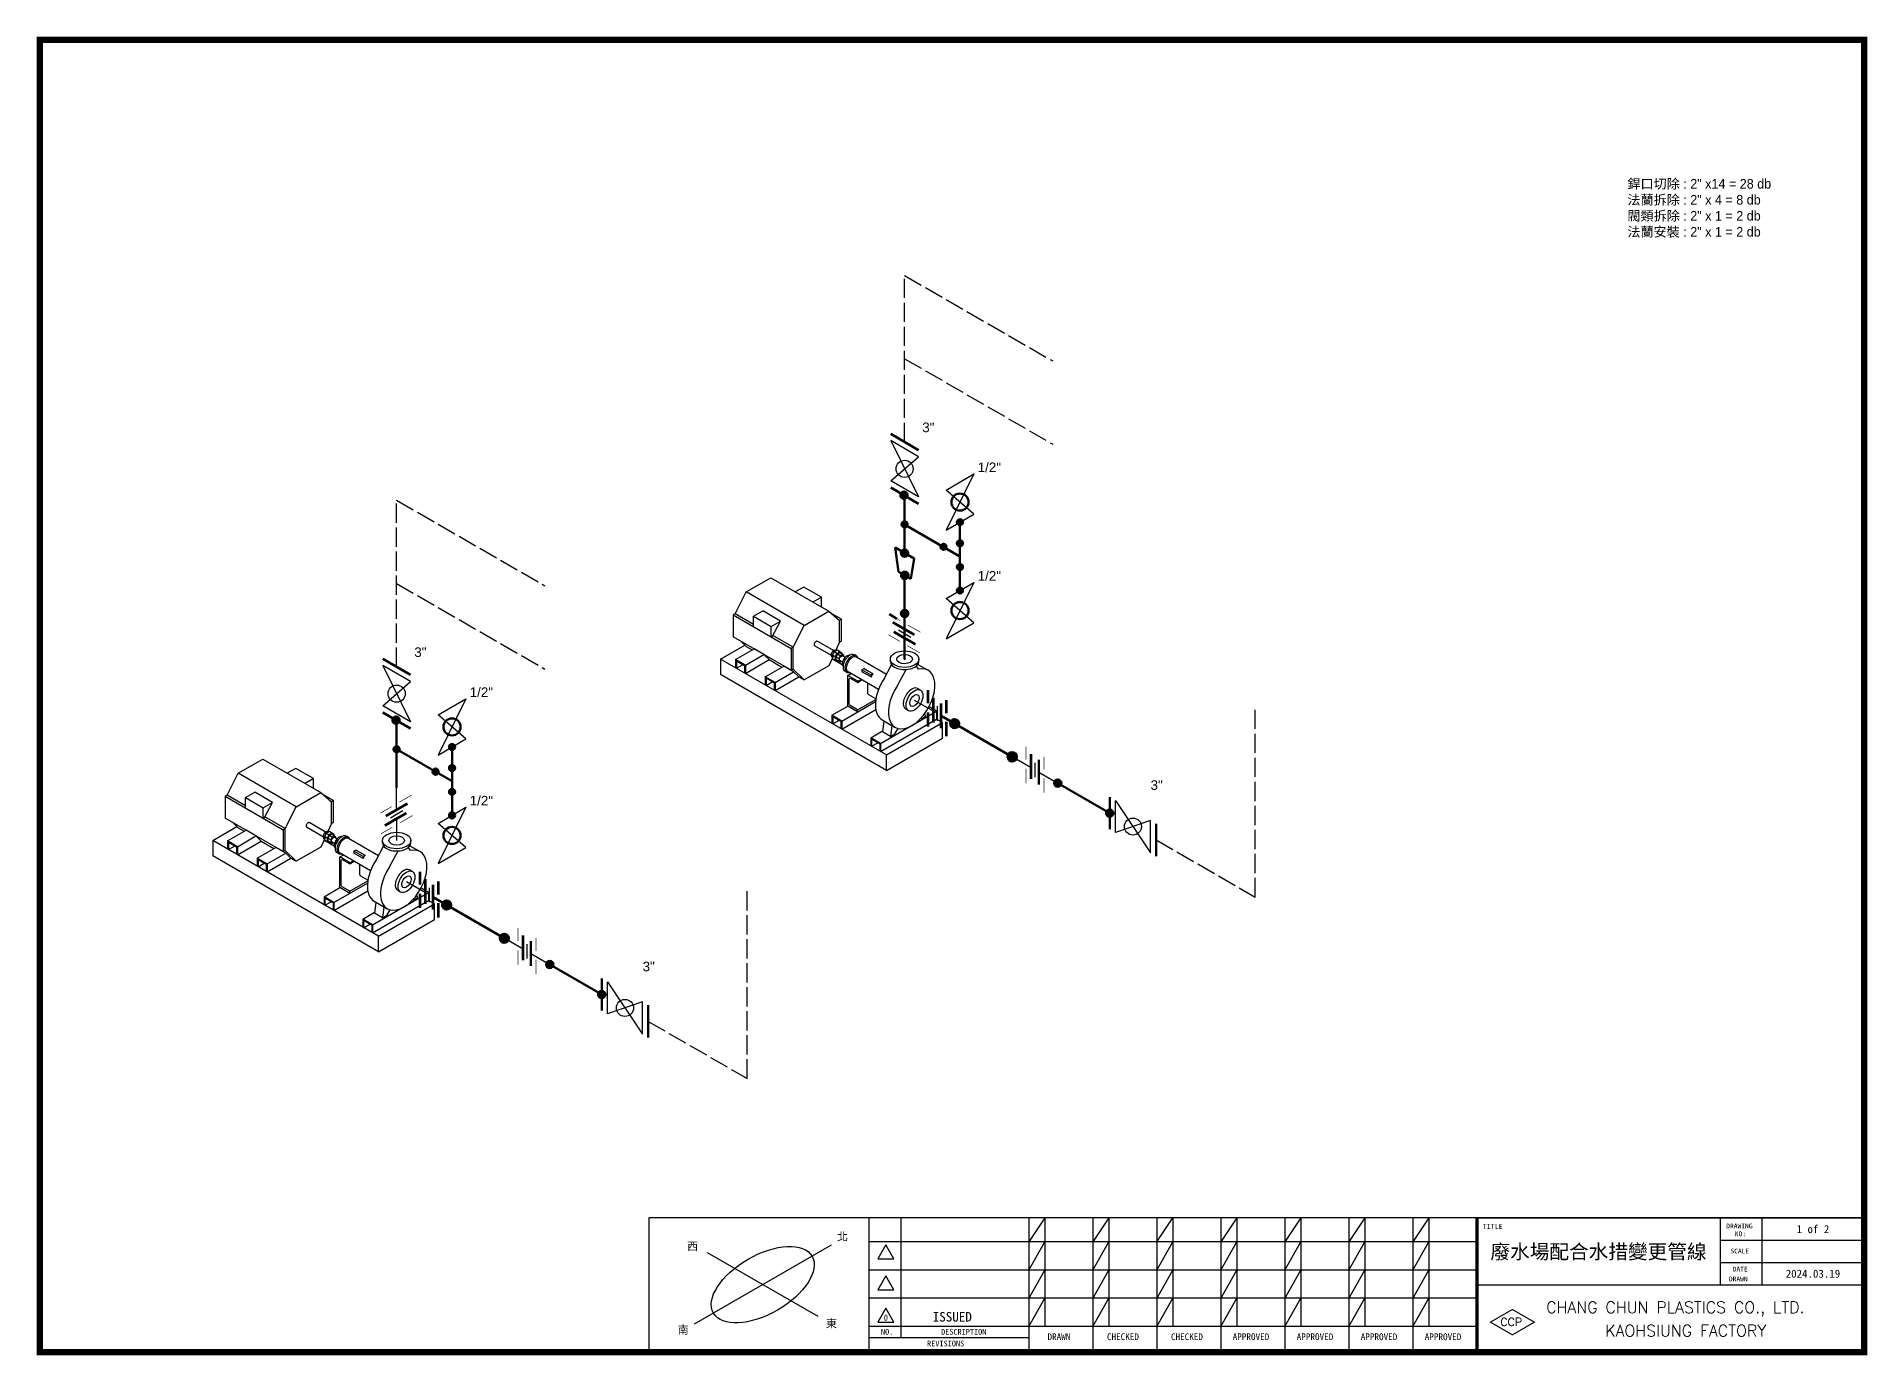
# Model space of a CAD drawing. Header units: millimetres. Extents: x 1396 to 3949, y 1679 to 3843.
# Drawn here: x 2714 to 3286, y 1689 to 2101 of the extents above; entities that cross this region are included whole.
import ezdxf
from ezdxf.enums import TextEntityAlignment as Align

# ---------------------------------------------------------------- set-up
doc = ezdxf.new("R2010")
doc.units = ezdxf.units.MM
doc.linetypes.add('AM_ISO02W050', pattern=[7.5, 6, -1.5])
doc.linetypes.add('CENTER', pattern=[50.800000000000004, 31.75, -6.35, 6.35, -6.35])
for name, color, linetype, lineweight in [('08-圖框', 7, 'Continuous', 50), ('Pipe 0.5吋', 1, 'Continuous', 50), ('Pipe 1.5吋', 41, 'Continuous', 50), ('Pipe 2.5吋', 60, 'Continuous', 50), ('Pipe 3吋', 80, 'Continuous', 50), ('組件', 7, 'Continuous', 25), ('虛線', 2, 'AM_ISO02W050', 25)]:
    doc.layers.add(name, color=color, linetype=linetype, lineweight=lineweight)
for name, color, linetype in [('1', 4, 'CENTER'), ('6', 1, 'Continuous'), ('7', 2, 'Continuous'), ('USER2', 7, 'Continuous')]:
    doc.layers.add(name, color=color, linetype=linetype)
doc.styles.add('COMPLEX', font='complex', dxfattribs={"height": 3})
doc.styles.add('SIMPLEX', font='kaiu.ttf', dxfattribs={"height": 3})
doc.styles.get("Standard").update_dxf_attribs({"font": 'arial.ttf'})
doc.styles.add('Table-Use', font='kaiu.ttf')

# ---------------------------------------------------------------- blocks, each defined once
blk = doc.blocks.new('Table')
at = {"color": 3}
for p, q in [((314, 42), (309, 34.42567892245279)), ((334, 42), (329, 34.42567892245279)), ((374, 42), (369, 34.42567892245279)), ((394, 42), (389, 34.42567892245279)), ((414, 42), (409, 34.42567892245279)), ((434, 42), (429, 34.42567892245279))]:
    blk.add_line(p, q, dxfattribs=at)
at = {"layer": '6', "color": 3, "linetype": 'Continuous'}
for p, q in [((190.237103304964, 42), (190.237103304964, 1)), ((259, 42), (259, 1)), ((269, 42), (269, 4.5)), ((309, 42), (309, 1)), ((314, 42), (314, 8)), ((329, 42), (329, 1)), ((334, 42), (334, 8)), ((349, 42), (349, 1)), ((349, 34.42567892245279), (354, 42)), ((354, 42), (354, 8)), ((369, 42), (369, 1)), ((374, 42), (374, 8)), ((389, 42), (389, 1)), ((394, 42), (394, 8)), ((409, 42), (409, 1)), ((414, 42), (414, 8)), ((429, 42), (429, 1)), ((434, 42), (434, 8)), ((308.9866466889944, 25.62095982488245), (313.9866466889944, 34.42567892245279)), ((328.9615005204105, 25.62095982488245), (333.9615005204105, 34.42567892245279)), ((349, 25.62095982488245), (354, 34.42567892245279)), ((369.003658800124, 25.62095982488245), (374.003658800124, 34.42567892245279)), ((388.9797925200983, 25.62095982488245), (393.9797925200983, 34.42567892245279)), ((408.9969168043099, 25.62095982488245), (413.9969168043099, 34.42567892245279)), ((428.9671161076694, 25.62095982488245), (433.9671161076694, 34.42567892245279)), ((309.001425135546, 16.80248927252978), (314.001425135546, 25.62095982488245)), ((328.9977298992017, 16.80248927252978), (333.9977298992017, 25.62095982488245)), ((349, 16.80248927252978), (354, 25.62095982488245)), ((368.9750276930718, 16.80248927252978), (373.9750276930718, 25.62095982488245)), ((389.0040890712335, 16.80248927252978), (394.0040890712335, 25.62095982488245)), ((408.9736484303139, 16.80248927252978), (413.9736484303139, 25.62095982488245)), ((428.999194381242, 16.80248927252978), (433.999194381242, 25.62095982488245)), ((308.9952006108579, 8.014485073232208), (313.9952006108579, 16.83295562558487)), ((328.9944661833797, 8.014485073232208), (333.9944661833797, 16.83295562558487)), ((349, 8.014485073232208), (354, 16.83295562558487)), ((369.0168203208013, 8.014485073232208), (374.0168203208013, 16.83295562558487)), ((388.988632283741, 8.014485073232208), (393.988632283741, 16.83295562558487)), ((408.9890412233799, 8.014485073232208), (413.9890412233799, 16.83295562558487)), ((429.0145103809919, 8.014485073232208), (434.0145103809919, 16.83295562558487)), ((449, 8), (259, 8)), ((309, 4.5), (259, 4.5))]:
    blk.add_line(p, q, dxfattribs=at)
at = {"layer": '6', "color": 3}
for p, q in [((449, 42), (190.237103304964, 42)), ((525, 42), (525, 21)), ((538, 42), (538, 21)), ((449, 34.42567892245279), (259, 34.42567892245279)), ((525, 35), (570, 35)), ((449, 25.62095982488245), (259, 25.62095982488245)), ((525, 28), (570, 28)), ((449, 21), (570, 21)), ((449, 16.83295562558487), (259, 16.83295562558487))]:
    blk.add_line(p, q, dxfattribs=at)
at = {"layer": '6', "const_width": 2}
blk.add_lwpolyline([(0, 0), (0, 410), (570, 410), (570, 0), (0, 0)], dxfattribs=at)
at = {"layer": '6'}
blk.add_lwpolyline([(449, 0, 1, 1, 0), (449, 42, 0.5, 0.5, 0), (570, 42, 0.5, 0.5, 0)], format="xyseb", dxfattribs=at)
at = {"layer": '6', "color": 4}
for points in [[(264.3221736164705, 33.50089361493519), (261.8279687554677, 29.18080407119487), (266.8163784774733, 29.18080407119487)], [(264.3221736164705, 23.82236436118183), (261.8279687554677, 19.5022748174415), (266.8163784774733, 19.5022748174415)], [(264.3221736164705, 13.70428227604498), (261.8279687554677, 9.384192732304655), (266.8163784774733, 9.384192732304655)]]:
    blk.add_lwpolyline(points, close=True, dxfattribs=at)
at = {"layer": '6', "color": 3, "const_width": 0.36}
blk.add_lwpolyline([(460.0865761324239, 13.33820642377395), (466.9454973304018, 9.37820642377119), (460.0865761324239, 5.418206423772062), (453.2276549344533, 9.37820642377119)], close=True, dxfattribs=at)
at = {"layer": '7'}
for p, q in [((247.2875815447769, 33.46064387661681), (204.4563695178804, 8.732032083167724)), ((243.1547461785158, 11.11812569439644), (208.5892048841415, 31.0745502653881))]:
    blk.add_line(p, q, dxfattribs=at)
blk.add_ellipse((225.8719755313286, 21.09633797989227), major_axis=(15.39939486579814, 8.89084477112587), ratio=0.5172682178081807, dxfattribs=at)
at = {"char_height": 2.5, "attachment_point": 1}
for s, insert in [('{\\fPMingLiU|b0|i0|c136|p18;西 }', (202.2524985637574, 34.33596292234142)), ('{\\fPMingLiU|b0|i0|c136|p18;北}', (249.0772794694058, 37.35563203826314)), ('{\\fPMingLiU|b0|i0|c136|p18;南}', (199.2866357871535, 8.224839483322285)), ('{\\fPMingLiU|b0|i0|c136|p18;東}', (245.6105609345977, 10.20081984022545))]:
    blk.add_mtext_dynamic_manual_height_columns(s, width=6.637942299668794, gutter_width=12.5, heights=[0], dxfattribs=dict(at, insert=insert))
at = {"style": 'Table-Use'}
for tag, p in [('RECDIST', (0, 410)), ('RECANGLE', (0.7211280788483236, 410.0135900306709))]:
    blk.add_attdef(tag, p, '', height=0.1, dxfattribs=at)
for tag, height, p in [('DRAWINGNUM', 2.5, (554, 38.5)), ('TITLE', 3, (487, 31.5)), ('DRAWINGDATE', 2.5, (554, 24.5))]:
    blk.add_attdef(tag, text='', height=height, dxfattribs=at).set_placement(p, align=Align.MIDDLE)
at = {"layer": '1', "style": 'SIMPLEX'}
blk.add_text('ISSUED', height=3, dxfattribs=at).set_placement((278.9685649758903, 9.563644282781752))
at = {"layer": '6', "color": 4, "style": 'SIMPLEX'}
for s, height, p in [('TITLE', 1.6, (450.8199999999997, 38.49267961396254)), ('DRAWING', 1.5, (526.9051724096644, 38.67938162754581)), ('NO:', 1.5, (529.5806235404889, 36.23239008697783)), ('SCALE', 1.5, (528.2009320322613, 30.84683069224411)), ('DRAWN', 1.5, (527.7267676388146, 22.13087692124464)), ('DATE', 1.5, (528.9275606660376, 25.17883355176673)), ('0', 1.92, (263.6919999999955, 9.8279999999977))]:
    blk.add_text(s, height=height, dxfattribs=at).set_placement(p)
at = {"layer": '6', "color": 3, "style": 'COMPLEX'}
for s, p in [('CHANG CHUN PLASTICS CO., LTD.', (470.6624275364593, 12.22461613249106)), ('KAOHSIUNG FACTORY', (489.0947077079472, 4.902001623922843))]:
    blk.add_text(s, height=3.6, dxfattribs=at).set_placement(p)
at = {"layer": '6', "color": 4}
for s, height, style, p in [('NO.', 1.8, 'SIMPLEX', (264.7383027378892, 5.463847109149356)), ('DESCRIPTION', 1.8, 'SIMPLEX', (288.6669242947974, 5.463847109149356)), ('DRAWN', 2.1, 'SIMPLEX', (318.4122960227978, 3.769835794122628)), ('CHECKED', 2.1, 'SIMPLEX', (338.4122960227978, 3.769835794122628)), ('CHECKED', 2.1, 'SIMPLEX', (358.4122960227978, 3.769835794122628)), ('APPROVED', 2.1, 'SIMPLEX', (378.4122960227978, 3.769835794122628)), ('APPROVED', 2.1, 'SIMPLEX', (398.4122960227978, 3.769835794122628)), ('APPROVED', 2.1, 'SIMPLEX', (418.4122960227978, 3.769835794122628)), ('APPROVED', 2.1, 'SIMPLEX', (438.4122960227978, 3.769835794122628)), ('CCP', 2.52, 'COMPLEX', (459.7279174621435, 8.187662793814525)), ('REVISIONS', 1.8, 'SIMPLEX', (283.0155793418453, 1.798992824275047))]:
    blk.add_text(s, height=height, dxfattribs=dict(at, style=style)).set_placement(p, align=Align.CENTER)
blk = doc.blocks.new('A$C7DA643E7')
for p, q in [((0.00619175738915434, 0.03043375918798752), (1.847989583581011e-08, 0.03401327976843405)), ((0.01282392793509191, 0.03333653453172047), (0.006096295328444246, 0.03722073502817835)), ((0.02417931740674106, 0.02479362356248593), (0.01196358634219186, 0.03184637918095312)), ((0.01869386780625737, 0.05208317545714181), (0.01250001849870674, 0.05566391485222155)), ((0.01949192165772695, 0.04488583844387506), (0.0127642890510784, 0.04877003894033294)), ((0.02441348574482394, 0.008145178711476575), (0.01953154125907552, 0.01096377067449161)), ((0.0325679943151771, 0.039323238176177), (0.02035226325062789, 0.04637599379464419)), ((0.04168679117815799, 0.01667255266875323), (0.02835250031517722, 0.02437110908794793)), ((0.04835478490079259, 0.02822185658090781), (0.03502049403781227, 0.03592041300010251)), ((0.04710305465869702, 0.04744466487214183), (0.04222111017294994, 0.05026325683515687)), ((0.04740328645949576, 0.006640271780719686), (0.05889640238245075, -1.235736846183499e-09)), ((0.05974345848973517, 0.02838318309267507), (0.07139640240126166, 0.02165063384805066))]:
    blk.add_line(p, q)
for points in [[(0.0292563354930615, 0.05135112071558012), (0.02341721961145371, 0.05472233584165664), (0.0127642890510784, 0.04877003894033294), (0.006096295328444246, 0.03722073502817835), (0.006267920281217698, 0.02501887808747938), (0.01210703616282505, 0.02164766296140463)], [(0.04538140482213304, 0.04843865986873119), (0.03488732359414692, 0.05449742049060724), (0.02035226325062789, 0.04637599379464241), (0.01196358634219186, 0.03184637918095312), (0.01219775468027384, 0.01519793432994199), (0.02269183590825952, 0.009139173708067716)], [(0.05768785440412882, 0.03493617561880669), (0.05759713588668314, 0.04138590425026578), (0.04710305465869702, 0.04744466487214183), (0.0325679943151771, 0.039323238176177), (0.02417931740674106, 0.02479362356248593), (0.02441348574482349, 0.008145178711476575), (0.03490756697280961, 0.002086418089600528), (0.04053855507389237, 0.005232717864629421)], [(0.05900771546116745, 0.03417415348223152), (0.04532910648117872, 0.04207150205896859), (0.03535389372394393, 0.0364978781957106), (0.02801910062904511, 0.02379364389233984), (0.02817980715094226, 0.01236804430479133), (0.04185841613093144, 0.004470695728054253)], [(0.06520258479006236, 0.02522914434258539), (0.06512645747394163, 0.03064149613405398), (0.05900771546116745, 0.03417415348223152), (0.04835478490079259, 0.02822185658090781), (0.04168679117815799, 0.01667255266875323), (0.04185841613093144, 0.004470695728054253), (0.04797715814370607, 0.0009380383798784919), (0.0527027487339744, 0.003578449679659812)]]:
    blk.add_lwpolyline(points)
at = {"extrusion": (0, 0, -1)}
blk.add_ellipse((0.05349243680243454, 0.01755609593105589), major_axis=(-0.006251021687300453, -0.01082708716161934), ratio=0.5773502691896253, start_param=6.257614259943005, end_param=9.425128602296363, dxfattribs=at)
blk = doc.blocks.new('A$C188A13A7')
for p, q in [((1.595133444223812, 1.789583823619862), (1.056057296002466, 1.478348064330562)), ((1.123951784001839, 1.608796798959112), (1.288566938440438, 1.703837402686927)), ((1.288566938440438, 1.703837402686927), (1.367591612520609, 1.658212485834117)), ((1.822759511517452, 1.658163852393304), (1.595133444223812, 1.789583823619862)), ((1.123951784001839, 1.608796798959112), (1.202976458082011, 1.563171882106301)), ((1.123951784001838, 1.517546965253491), (1.123951784001839, 1.608796798959112)), ((1.283683363296106, 1.346928093104003), (1.822759511517452, 1.658163852393304)), ((1.927031492344627, 1.455178274399023), (1.82275951151745, 1.658163852393307)), ((0.9378855045597483, 1.404576823370386), (1.035868434942472, 1.461147294602837)), ((0.9378855045597501, 1.201578944163158), (0.9378855045597483, 1.404576823370386)), ((0.9378855045597483, 1.404576823370386), (0.9556741249753795, 1.39282229820417)), ((1.056057296002466, 1.478348064330562), (0.9556741249753795, 1.39282229820417)), ((0.9556741249753777, 1.191308679377683), (0.9556741249753795, 1.39282229820417)), ((1.283683363296106, 1.346928093104003), (1.056057296002466, 1.478348064330562)), ((1.944820112760256, 1.444908009613547), (1.40574396453891, 1.133672250324246)), ((1.505881174557405, 1.387503397275899), (1.670496328996004, 1.482544001003715)), ((1.575403098294496, 1.252165526439464), (1.505881174557407, 1.387503397275899)), ((1.591810243981001, 1.337892225912973), (1.505881174557405, 1.387503397275899)), ((1.756425398419598, 1.432932829640789), (1.591810243981001, 1.337892225912973)), ((1.756425398419598, 1.432932829640789), (1.670496328996002, 1.482544001003716)), ((1.756404615584554, 1.336126271599658), (1.756404615584554, 1.432920830665381)), ((0.9556741249753777, 1.191308679377683), (0.9956902762556155, 1.103757853977501)), ((1.021263715004165, 1.118522685723081), (1.158979857983145, 1.198033137943752)), ((1.387955344123281, 1.143942515109722), (1.283683363296104, 1.346928093104006)), ((1.40574396453891, 0.9306743711170196), (1.944820112760256, 1.24191013040632)), ((1.591810243981001, 1.24109766684725), (1.575403098294496, 1.252165526439464)), ((1.591810243981001, 1.24109766684725), (1.591810243981001, 1.337892225912973)), ((0.2189949685030079, 1.013091645459693), (0.2189949685030079, 1.033860587206476)), ((0.4837657873710359, 1.012830320951934), (0.4837657873710377, 1.033468600157515)), ((0.5202119211313363, 0.8920637719544908), (0.7977714003104204, 1.052312811974667)), ((0.800147360488948, 1.063875606793125), (0.8173261161564476, 1.073793766002099)), ((0.9309179112811421, 0.981146015087321), (1.026506977285992, 1.036334388076806)), ((1.016569143784016, 1.058077246846362), (1.056057296002466, 0.9716816238379895)), ((1.046263715041912, 1.075221415555578), (1.189186176492417, 1.157737737147271)), ((1.387955344123283, 0.9409446359024942), (1.387955344123281, 1.143942515109722)), ((1.831339661741577, 0.9010047549506504), (1.610116582249283, 1.028727959446484)), ((1.65886874983619, 1.075802098017719), (1.751057651067661, 1.129027384960004)), ((1.831339661741577, 0.9762259705533176), (1.658868749836186, 1.075802098017719)), ((1.923528563008695, 1.029451257516184), (1.751057651067661, 1.129027384960004)), ((2.061140489117076, 1.033680324495894), (1.835600162293311, 1.16389609290071)), ((0.2280763671748964, 0.9851962729471588), (0.1329574637586948, 0.9306183369362699)), ((0.2451110431014865, 0.9674200008124063), (0.2266373839350919, 0.9400509472431668)), ((0.417646553712407, 0.7874988033564492), (0.3368937756911841, 0.9369360544698719)), ((0.5388901102422281, 0.857498803356449), (0.4720020008487396, 0.9812787579892155)), ((0.5946671951907767, 0.7516119402188792), (0.8769989635254163, 0.9146162626676664)), ((0.7874137919991853, 0.8274737386237092), (0.8799839376312519, 0.8809191371233034)), ((0.8799839376312519, 0.8809191371233034), (0.8493088838224008, 0.89862938769725)), ((0.8799839376312502, 0.5960014987407924), (0.8799839376312519, 0.8809191371233034)), ((0.8881779862833898, 0.9108794408964576), (0.9053567419508894, 0.9207976001054314)), ((1.555193380206987, 0.7415716249709408), (1.333970300714693, 0.8692948294667744)), ((1.3827224683016, 0.9163689680380087), (1.474911369533071, 0.9695942549802941)), ((1.555193380206987, 0.816792840573608), (1.3827224683016, 0.9163689680380078)), ((1.647382281474105, 0.8700181275364747), (1.474911369533071, 0.9695942549802941)), ((1.831339661741577, 0.9762259705533176), (1.831339661741577, 0.9010047549506504)), ((1.83989099361793, 0.9712888567925764), (1.83989099361793, 0.9059418687113925)), ((1.914977231132342, 0.9492929281527749), (1.858385079393239, 0.9819664221933664)), ((0.2047885081568896, 0.7456225970592865), (0.2307692702704234, 0.7606225970592866)), ((0.7874137919991853, 0.8168674764429142), (0.7475534457025699, 0.8398808581072563)), ((0.7874137919991853, 0.8274737386237092), (0.7567387381903377, 0.8451839891976536)), ((1.555193380206987, 0.816792840573608), (1.555193380206987, 0.7415716249709408)), ((1.56374471208334, 0.8118557268128668), (1.56374471208334, 0.7465087387316829)), ((1.638830949597752, 0.7898597981730653), (1.582238797858649, 0.8225332922136568)), ((0.5743184952328093, 0.2504844616924231), (0.0547032529593352, 0.5504844618399973)), ((0.05470325283293676, 0.5504844617670219), (0.05470325283293676, 0.4752632461643547)), ((0.1540062800178319, 0.5045913235256747), (0.165594474302539, 0.526100589540968)), ((0.3148267903999393, 0.5543773896884518), (0.3408075525134731, 0.569377389688452)), ((0.9341888466827388, 0.3830344903727378), (0.6195893063105853, 0.5646686196935331)), ((0.7877950364002402, 0.5622153519507131), (0.6196831129485929, 0.6592748162095075)), ((0.9341888466827388, 0.4582557059754051), (0.6222185203844077, 0.6383718579305491)), ((0.7877950364002402, 0.5427762117987736), (0.8799839376302145, 0.5960014987401938)), ((1.026377747949857, 0.5114809929382718), (0.8799839376302128, 0.5960014987401947)), ((2.810730137525752e-08, 0.4436803246434682), (0.05470325283293853, 0.4752632461643542)), ((0.5196152703807755, 0.1436803244958935), (2.810730137525752e-08, 0.4436803246434677)), ((2.811196786467463e-08, 0.2999999933705757), (2.810730137525752e-08, 0.4436803246434682)), ((0.5743184952328093, 0.1752632460897559), (0.05470325283293498, 0.4752632461643556)), ((0.1943163945878226, 0.4813182680276258), (0.1540062800178319, 0.5045913235256747)), ((0.442845383597259, 0.3378299893216021), (0.4125155528136357, 0.3887884370466987)), ((0.5598629154053398, 0.4693816497998626), (0.4386193588755187, 0.3993816497998628)), ((0.6665073964999273, 0.3037097486552898), (0.5567079244080624, 0.3671025034552478)), ((0.9341888466827388, 0.4582557059754051), (0.9341888466827388, 0.3830344903727378)), ((0.9427401785590916, 0.4533185922146639), (0.9427401785590916, 0.38797160413348)), ((1.017826416073504, 0.4313226635748624), (0.9612342643344007, 0.4639961576154539)), ((0.5196152703807755, -6.774303784595759e-09), (2.811196786467463e-08, 0.2999999933705757)), ((0.4831554981672497, 0.3145569338235532), (0.442845383597259, 0.3378299893216021)), ((0.5743184952328093, 0.2504844616924231), (0.5743184952328093, 0.1752632460897559)), ((0.5828698271091621, 0.2455473479316819), (0.5828698271091621, 0.180200359850498)), ((0.6579560646235745, 0.2235514192918804), (0.6013639128844712, 0.2562249133324719)), ((0.5196152703807542, -6.774261152031613e-09), (0.5196152703807755, 0.1436803244958935))]:
    blk.add_line(p, q)
for points in [[(1.756404615584554, 1.35666680117061), (1.927031492344627, 1.455178274399023)], [(1.927031492344627, 1.455178274399023), (1.944820112760256, 1.444908009613547), (1.944820112760256, 1.24191013040632)], [(0.9378855045597501, 1.201578944163158), (0.9556741249753777, 1.191308679377683)], [(1.387955344123281, 1.143942515109722), (1.575403098294496, 1.252165526439464)], [(1.822759511517452, 1.151497411900731), (1.822759511517452, 1.151497411900731), (1.87412336709634, 1.201093345266428)], [(0.5196152703807755, 0.1436803244958935), (2.061140489117076, 1.033680324495894), (2.061140489117076, 0.889999993225751)], [(1.387955344123281, 1.143942515109722), (1.40574396453891, 1.133672250324246), (1.40574396453891, 0.9306743711170196)], [(1.610116582249283, 1.028727959446484), (1.491302685602976, 0.9601307242342698)], [(1.610116582249283, 1.028727959446484), (1.65886874983619, 1.075802098017719)], [(1.822759511517452, 1.151497411900731), (1.767448967137566, 1.119563854213979)], [(1.831339661741577, 0.9762259705533176), (1.923528563008695, 1.029451257516184), (1.923528563008695, 0.954230041913517)], [(0.5196152703807542, -6.774261152031613e-09), (2.061140489117076, 0.889999993225751)], [(0.7280079036522764, 0.9452034399522375), (0.6431165134016439, 0.8961913729391533), (0.6632218567092245, 0.8845835475683717), (0.748113246959857, 0.9335956145814559)], [(0.6632218567092245, 0.8676053531009904), (0.6591592809958389, 0.8699508822827169)], [(0.6632218567092245, 0.8676053531009904), (0.748113246959857, 0.9166174201140747)], [(0.6632218567092245, 0.8845835475683717), (0.6632218567092245, 0.8676053531009904)], [(0.7280079036522764, 0.9452034399522375), (0.748113246959857, 0.9335956145814559)], [(0.748113246959857, 0.9335956145814559), (0.748113246959857, 0.9166174201140747)], [(1.056057296002466, 0.9716816238379895), (1.283683363296106, 0.8402616526114306), (1.387955344123283, 0.9409446359024947)], [(1.333970300714693, 0.8692948294667739), (1.283683363296106, 0.8402616526114306)], [(1.333970300714693, 0.8692948294667739), (1.3827224683016, 0.9163689680380087)], [(1.387955344123283, 0.9409446359024942), (1.40574396453891, 0.9306743711170196)], [(1.555193380206987, 0.816792840573608), (1.647382281474105, 0.8700181275364747), (1.647382281474105, 0.7947969119338074)], [(1.56374471208334, 0.8118557268128668), (1.638830949597752, 0.8552067862542492), (1.638830949597752, 0.7898597981730653)], [(1.83989099361793, 0.9712888567925764), (1.914977231132342, 1.014639916233959), (1.914977231132342, 0.9492929281527749)], [(0.05470325283293676, 0.5504844617670219), (0.1246124107798021, 0.5908465329264647)], [(0.9341888466827388, 0.4582557059754051), (1.026377747949857, 0.5114809929382718), (1.026377747949857, 0.4362597773356045)], [(0.2000002791751569, 0.4845998603241659), (0.1943163945878226, 0.4813182680276258), (0.1943163945878226, 0.4813182680276258)], [(0.4714594600391635, 0.4183418910469077), (0.4831554981672497, 0.3145569338235532), (0.5577744995203986, 0.3576382343414548)], [(0.5460784613923124, 0.4614231915648093), (0.5577744995203986, 0.3576382343414548)], [(0.9427401785590916, 0.4533185922146639), (1.017826416073504, 0.4966696516560463), (1.017826416073504, 0.4313226635748624)], [(0.5743184952328093, 0.2504844616924231), (0.6665073964999273, 0.3037097486552898), (0.6665073964999273, 0.2284885330526225)], [(0.5828698271091621, 0.2455473479316819), (0.6579560646235745, 0.2888984073730643), (0.6579560646235745, 0.2235514192918804)]]:
    blk.add_lwpolyline(points)
for points in [[(0.7877950364002402, 0.5427762117987736), (0.7877950364002402, 0.5622153519507131), (0.8571794107276602, 0.6022744391462029, 0.2662124422668171), (0.8655014298066845, 0.6165812739146288), (0.8655014298066845, 0.846890762864009, 0.3349350419082415), (0.8575860690714734, 0.8573814595002487), (0.7874137919991853, 0.8168674764429142), (0.7874137919991853, 0.8274737386237092)], [(0.6189268648306872, 0.6640741395022429), (0.6845330273245764, 0.7019518750785885, 0.2662124422668171), (0.6928550464036007, 0.7162587098470143), (0.6928550464036007, 0.8083007225477541)]]:
    blk.add_lwpolyline(points, format="xyb")
blk.add_arc((0.6145293660064031, 0.860689604125989), 0.0455807040869329, 11.7232235067406, 51.15788281129969)
at = {"extrusion": (7.143160630802144e-13, 1.828001125908012e-13, -1)}
blk.add_ellipse((1.174083017237782, 1.177885437545511), major_axis=(-0.01510315925463604, 0.02014770039824039), ratio=0.577350269189507, start_param=6.281475800262315, end_param=9.42477796076938, dxfattribs=at)
at = {"extrusion": (3.891331336701756e-13, -6.75231618414876e-13, -1)}
blk.add_ellipse((0.3513803779370228, 1.033664593681995), major_axis=(0.1323854094340144, -0.0001959935244802215), ratio=0.577350269189507, dxfattribs=at)
at = {"extrusion": (-3.891331336701758e-13, 6.75231618414879e-13, -1)}
blk.add_ellipse((0.3513803779370228, 1.033664593681995), major_axis=(-0.07354744968556325, 0.0001088852913778759), ratio=0.577350269189507, dxfattribs=at)
at = {"extrusion": (3.902011681506775e-13, 6.746149884200574e-13, -0.9999999999999999)}
for centre, start_param, end_param in [((0.8441626733861689, 0.9873775238447915), 5.831302987671839, 9.874950773356078), ((0.8613414290536685, 0.9972956830537654), 6.281475800270504, 9.42477796076938)]:
    blk.add_ellipse(centre, major_axis=(-0.04401531289722009, 0.07649808294833375), ratio=0.5773502691895072, start_param=start_param, end_param=end_param, dxfattribs=at)
at = {"extrusion": (3.902011681506774e-13, 6.746149884200573e-13, -1)}
blk.add_ellipse((0.8373851819179183, 0.9834645373211668), major_axis=(-0.03961378160749808, 0.06884827465350038), ratio=0.577350269189507, start_param=6.281475800262315, end_param=9.42477796076938, dxfattribs=at)
at = {"extrusion": (3.902011681506778e-13, 6.746149884200569e-13, -1)}
blk.add_ellipse((0.8880151498708262, 1.012695242041004), major_axis=(-0.03056618951195823, 0.05312366871412044), ratio=0.577350269189507, start_param=0.1816841223607676, end_param=2.958215936950281, dxfattribs=at)
at = {"extrusion": (3.902011681506776e-13, 6.746149884200572e-13, -1)}
blk.add_ellipse((0.8759861459289624, 1.005750293377086), major_axis=(-0.03056618951195826, 0.05312366871412045), ratio=0.5773502691895069, start_param=1.084281751466307, end_param=2.055632199888798, dxfattribs=at)
at = {"extrusion": (3.902011681506776e-13, 6.746149884200575e-13, -1)}
for centre, end_param in [((0.2857884113171067, 0.6649999933680664), 6.790147318421017), ((0.4070319678469279, 0.7349999933680662), 3.141592653589793)]:
    blk.add_ellipse(centre, major_axis=(-0.1528309475584113, 0.2656183435682036), ratio=0.577350269189507, start_param=1.438520039123391, end_param=end_param, dxfattribs=at)
at = {"extrusion": (3.891331336701756e-13, -6.752316184148757e-13, -1)}
blk.add_ellipse((0.3513803779370228, 1.012895651935213), major_axis=(0.1323854094340144, -0.0001959935244802215), ratio=0.577350269189507, start_param=6.281475800254555, end_param=9.42477796076938, dxfattribs=at)
at = {"extrusion": (3.902011681506776e-13, 6.746149884200574e-13, -0.9999999999999999)}
blk.add_ellipse((0.2598076492784145, 0.6499999933738692), major_axis=(-0.0550191411215251, 0.09562260368541718), ratio=0.577350269189507, dxfattribs=at)
at = {"extrusion": (3.902011681506776e-13, 6.746149884200572e-13, -1)}
blk.add_ellipse((0.2598076492828554, 0.649999993349538), major_axis=(-0.03056618951195826, 0.05312366871412045), ratio=0.5773502691895069, dxfattribs=at)
at = {"extrusion": (3.902011681506776e-13, 6.746149884200574e-13, -0.9999999999999999)}
blk.add_ellipse((0.2857884113919482, 0.6649999933738693), major_axis=(-0.0550191411215251, 0.09562260368541718), ratio=0.5773502691895069, start_param=6.281475800262334, end_param=9.42477796076938, dxfattribs=at)
at = {"xscale": -2, "yscale": 2, "zscale": 2}
blk.add_blockref('A$C7DA643E7', (1.046263752001703, 1.00719485601871), dxfattribs=at)
blk = doc.blocks.new('*U173')
blk.add_circle((0.0004189372630208269, 2.314771638523864e-17), 2.668583334560676)
at = {"layer": 'Pipe 3吋'}
for p, q in [((-4.353571508511463, 10.89264773649023), (4.354040274970039, 5.865305729295014)), ((-4.353542786992484, -5.865109207011357), (4.354068996481742, -10.89245121421021))]:
    blk.add_line(p, q, dxfattribs=at)
at = {"layer": '組件', "linetype": 'Continuous'}
for p, q in [((4.354040274955952, 3.770579892971964), (-4.353571508511, 8.797921900159908)), ((-4.353231121962513, 8.797725377887163), (4.354068996495829, -8.797725377887163)), ((-4.353542786949293, -3.770383370713772), (4.35396172421959, 3.770625244263156)), ((4.354068996495829, -8.797725377879887), (-4.353542786992949, -3.770383370681031)), ((2.391066029268748, -4.830947895395564), (4.354068996495829, -8.797725377879887))]:
    blk.add_line(p, q, dxfattribs=at)
blk.add_text('3"', height=3).set_placement((5.510429449794174, 11.4548641981055))
blk = doc.blocks.new('Welded3')
at = {"layer": '08-圖框'}
h = blk.add_hatch(dxfattribs=at)
h.set_pattern_fill('ANSI31', color=1, scale=0.07317764000637399, angle=-139.9999999999979)
h.set_pattern_definition([(265.0000000000022, (-21.35037758523475, 400.9228095135823), (0.2314548869534621, -0.02024967872609348), [])])
h.paths.add_polyline_path([(0.8720028253599631, 0.7316972491457118, 1), (-0.8720028253599631, -0.7316972491457118, 1)])
at = {"layer": 'Pipe 3吋'}
blk.add_circle((0, 0), 1.138318844543595, dxfattribs=at)
blk = doc.blocks.new('Welded0.5')
at = {"layer": '08-圖框'}
h = blk.add_hatch(dxfattribs=at)
h.set_pattern_fill('ANSI31', color=1, scale=0.06047093202236589, angle=-139.9999999999979)
h.set_pattern_definition([(265.0000000000022, (-17.64305642401311, 331.3057917445827), (0.1912646094351781, -0.01673348505928434), [])])
h.paths.add_polyline_path([(0.7205865558258003, 0.6046439132252485, 1), (-0.7205865558258003, -0.6046439132252485, 1)])
at = {"layer": 'Pipe 0.5吋'}
blk.add_circle((0, 0), 0.940658942570136, dxfattribs=at)
blk = doc.blocks.new('Welded1.5')
at = {"layer": '08-圖框'}
h = blk.add_hatch(dxfattribs=at)
h.set_pattern_fill('ANSI31', color=1, scale=0.07420076350797838, angle=-139.9999999999979)
h.set_pattern_definition([(265.0000000000022, (-21.60471335113262, 406.559680238796), (0.2346909428631997, -0.02053279693273147), [])])
h.paths.add_polyline_path([(0.9283663339630538, 0.7733488328937179, 1), (-0.8400229012510844, -0.7105059221535963, 1)])
at = {"layer": 'Pipe 1.5吋'}
blk.add_circle((0.04417171635598471, 0.03142145537006072), 1.154234099012997, dxfattribs=at)
blk = doc.blocks.new('*U160')
for p, q in [((-1.957894025290443, 1.695585963803751), (0, 0.5651953212654917)), ((0, 0.5651953212654917), (1.957894025290443, -0.5651953212727676))]:
    blk.add_line(p, q)
at = {"layer": 'Pipe 1.5吋', "color": 2, "linetype": 'Continuous'}
for p, q in [((-2.382636441718205, 5.223580492005567), (-4.757545653104899, 6.594734964499366)), ((-0.3252575694787083, 2.147050933304854), (-2.700043094118882, 3.518133995228709)), ((7.275957614183426e-12, -0.8288727454892069), (-2.374785524640174, 0.5422103164382861)), ((2.049651641907985, 0.7758964608110546), (-0.3252575694787083, 2.147050933304854)), ((2.374909211401246, -2.200027217983006), (7.275957614183426e-12, -0.8288727454892069))]:
    blk.add_line(p, q, dxfattribs=at)
at = {"layer": 'Pipe 1.5吋'}
for points, const_width in [([(-4.914485991939728, 6.685322610555886), (-1.364970867827651, 4.63600909816887)], 0.2), ([(-5.058343359538412, 0.2028837426223618), (-1.508828235433612, -1.84642976977193)], 0.2), ([(-3.717784283187939, 4.10570524391369), (3.067317215805815, 0.1883250669998233)], 0.8161208701907076), ([(-3.392507747041236, 1.129814416304725), (3.392593751937966, -2.787565760594589)], 0.8161208701907076), ([(4.992794612604484, 0.9653514865931356), (1.097725522646215, 3.214170674196794)], 0.2), ([(4.702772849341272, -5.432699328157469), (0.8077037593830028, -3.183880140568363)], 0.2)]:
    blk.add_lwpolyline(points, dxfattribs=dict(at, const_width=const_width))
at = {"layer": 'USER2', "color": 4, "linetype": 'Continuous'}
for p, q in [((-7.275957614183426e-12, 1.959241487238614), (-7.275957614183426e-12, 8.768379588647804)), ((7.275957614183426e-12, -0.8288727454892069), (7.275957614183426e-12, -7.6380108469275))]:
    blk.add_line(p, q, dxfattribs=at)
blk = doc.blocks.new('*U174')
blk.add_circle((0.0002356534481867477, 1.511922879664955e-05), 2.668583334560676)
at = {"layer": 'Pipe 3吋'}
for p, q in [((-7.256078777942195, 9.217005321347763), (-7.256078777937035, -0.8376786930375528)), ((7.256550084817595, 0.8381019760350703), (7.256550084829542, -9.216582038345761))]:
    blk.add_line(p, q, dxfattribs=at)
at = {"layer": '組件', "linetype": 'Continuous'}
for p, q in [((-5.441992989710397, -1.88504161118648), (-5.44199298971653, 8.169642403182594)), ((-5.441992989710167, 8.169249358648127), (5.442464296602904, -8.16921912019683)), ((5.442464296598459, 1.885464894146061), (-5.441992989712483, -1.884950908607709)), ((5.442464296596603, -8.169219120193192), (5.442464296591932, 1.885464894200239)), ((2.988635709217833, -4.485819941628686), (5.442464296596603, -8.169219120193192))]:
    blk.add_line(p, q, dxfattribs=at)
blk.add_text('3"', height=3).set_placement((5.510429449794174, 11.4548641981055))
blk = doc.blocks.new('*U172')
at = {"layer": 'Pipe 3吋', "color": 2, "linetype": 'Continuous'}
for p, q in [((-1.207298360408506, 1.072609123959357), (-1.207298360408627, 3.81477524780343)), ((-1.207298360408385, -1.669699821028242), (-1.207298360408506, 1.072609123959357)), ((1.207298360408489, -0.6970340333863909), (1.207298360408368, 2.045132090464957)), ((1.20729836040861, -3.439342978377629), (1.207298360408489, -0.6970340333863909))]:
    blk.add_line(p, q, dxfattribs=at)
at = {"layer": 'Pipe 3吋'}
for points, const_width in [([(-2.842942710951643, 7.316133360207336), (-2.842942710958738, 3.21750633541875)], 0.2000000000000001), ([(-2.842942710958415, -4.123808887732721), (-2.842942710958613, 0.3738294874745975)], 0.2000000000000001), ([(-1.207279393769788, 4.989950596354848), (-1.207279393776719, -2.844809757483799)], 0.8161208701907078), ([(1.207279393754874, 3.220307438990912), (1.207279393740668, -4.614452914829547)], 0.8161208701907078), ([(2.842942710958412, 4.199498061101749), (2.842942710958592, 0.1008710363131631)], 0.2000000000000001), ([(2.842942710951633, -7.071668080472468), (2.84294271095871, -2.574029705276064)], 0.2000000000000001)]:
    blk.add_lwpolyline(points, dxfattribs=dict(at, const_width=const_width))
at = {"layer": 'USER2', "color": 4, "linetype": 'Continuous'}
for p, q in [((-1.207279393776875, 0.697023082990146), (-7.104165967474001, 4.101592133694482)), ((1.207298360408489, -0.6970340333863909), (7.104184934134718, -4.10160308410164))]:
    blk.add_line(p, q, dxfattribs=at)
at = {"layer": '組件'}
for p, q in [((7.176313028024155e-12, 2.260781285087433), (0, 0)), ((0, 0), (-7.176313028024155e-12, -2.260781285087433))]:
    blk.add_line(p, q, dxfattribs=at)
blk = doc.blocks.new('Welded2.5')
at = {"layer": '08-圖框'}
h = blk.add_hatch(dxfattribs=at)
h.set_pattern_fill('ANSI31', color=1, scale=0.09178003438822883, angle=-139.9999999999979)
h.set_pattern_definition([(265.0000000000022, (-26.77782979614858, 502.8408847426181), (0.2902927380831364, -0.02539732368616374), [])])
h.paths.add_polyline_path([(1.093673549614323, 0.9177010721105034, 1), (-1.093673549614323, -0.9177010721105034, 1)])
at = {"layer": 'Pipe 2.5吋'}
blk.add_circle((0, 0), 1.427689423816893, dxfattribs=at)
blk = doc.blocks.new('*U176')
at = {"color": 2, "linetype": 'Continuous'}
for p, q in [((-2.842961677612037, 4.392616271881708), (-2.842961677612036, 7.134925216872944)), ((-1.207298360408458, 1.07260912395941), (-1.207298360408457, 3.814775247803482)), ((-1.207298360408459, -1.669699821028189), (-1.207298360408458, 1.07260912395941)), ((1.207298360408458, -0.6970340333864447), (1.207298360408459, 2.045132090464903)), ((1.207298360408457, -3.439342978377681), (1.207298360408458, -0.6970340333864447))]:
    blk.add_line(p, q, dxfattribs=at)
at = {"layer": 'Pipe 2.5吋', "const_width": 0.8161208701907076}
for points in [[(-2.842942710951317, 7.31613336020746), (-2.842942710958595, 3.217506335418876)], [(-2.842942710958597, -4.123808887732593), (-2.842942710958596, 0.3738294874747236)], [(-1.207279393769566, 4.989950596354902), (-1.207279393776845, -2.844809757483744)], [(1.207279393755017, 3.220307438990857), (1.207279393740462, -4.614452914829599)], [(2.842942710958597, 4.199498061101621), (2.842942710958596, 0.1008710363130366)], [(2.842942710951317, -7.071668080472592), (2.842942710958595, -2.57402970527619)]]:
    blk.add_lwpolyline(points, dxfattribs=at)
at = {"layer": 'USER2', "color": 4, "linetype": 'Continuous'}
for p, q in [((-1.207279393776844, 0.6970230829901998), (-7.104165967473817, 4.101592133694797)), ((1.207298360408458, -0.6970340333864447), (7.104184934134535, -4.101603084101956))]:
    blk.add_line(p, q, dxfattribs=at)
at = {"layer": '組件'}
for p, q in [((-3.201305512862744, 3.725315737745406), (-2.484579909076273, 3.725315737749043)), ((7.276788211752733e-12, 2.260781285087432), (0, 0)), ((0, 0), (-7.276788211752733e-12, -2.260781285087432)), ((3.201305512862747, 2.588488658231653), (2.484579909076275, 2.588488658228015))]:
    blk.add_line(p, q, dxfattribs=at)
blk = doc.blocks.new('*U177')
at = {"layer": 'Pipe 3吋', "color": 2, "linetype": 'Continuous'}
for p, q in [((1.070610267106531e-11, 1.394068066754248), (-2.374785524641612, 0.02298500482847876)), ((2.374909211398365, 2.765222539249962), (1.070610267106531e-11, 1.394068066754248)), ((-0.3252575694755283, -1.581855612040744), (-2.700043094121546, -2.952938673962875)), ((2.04965164190898, -0.2107011395468493), (-0.3252575694755283, -1.581855612040744))]:
    blk.add_line(p, q, dxfattribs=at)
at = {"layer": 'Pipe 3吋'}
for points, const_width in [([(4.702772849344901, 5.997894649424127), (0.8077037593855025, 3.749075461832072)], 0.2), ([(-5.058343359536813, 0.362311578642931), (-1.508828235432548, 2.411625091037366)], 0.2), ([(-3.717784283187727, -3.540509922647522), (3.067317215803178, 0.376870254265772)], 0.8161208701907076), ([(-3.392507747039574, -0.5646190950382453), (3.392593751939217, 3.352761081859653)], 0.8161208701907076), ([(-4.914485991938562, -6.12012728929157), (-1.364970867830659, -4.070813776903437)], 0.2), ([(4.992794612607791, -0.4001561653274472), (1.097725522642578, -2.648975352931262)], 0.2)]:
    blk.add_lwpolyline(points, dxfattribs=dict(at, const_width=const_width))
at = {"layer": 'USER2', "color": 4, "linetype": 'Continuous'}
for p, q in [((1.070610267106531e-11, 1.394068066754248), (5.295763827461997e-12, 8.203206168194164)), ((-5.183742324277318e-12, -1.394046165971323), (-4.873434988894587e-12, -8.203184267380578))]:
    blk.add_line(p, q, dxfattribs=at)
at = {"layer": '組件'}
for p, q in [((-1.957894025289739, -1.130390642537494), (0, 0)), ((0, 0), (1.957894025289739, 1.130390642537494))]:
    blk.add_line(p, q, dxfattribs=at)

msp = doc.modelspace()

# ---------------------------------------------------------------- linework, layer by layer
at = {"layer": 'Pipe 0.5吋'}
for p, q in [((2984.809284770303, 1948.575195550929), (3002.108901981223, 1938.587256897327)), ((3002.108901981223, 1938.587256897327), (3002.108901981223, 1949.258241017207)), ((3002.108901981223, 1927.916272777446), (3002.108901981223, 1938.587256897327)), ((2826.099912171326, 1878.334051486511), (2843.399529382245, 1868.346112832909)), ((2843.399529382245, 1868.346112832909), (2843.399529382245, 1879.017096952789)), ((2843.399529382245, 1857.675128713029), (2843.399529382245, 1868.346112832909))]:
    msp.add_line(p, q, dxfattribs=at)
for centre in [(3002.10874614871, 1955.542295391488), (3002.108717427183, 1921.632021880881), (2843.399373549732, 1885.30115132707), (2843.399344828206, 1851.390877816463)]:
    msp.add_circle(centre, 2.668583334560676, dxfattribs=at)
at = {"layer": 'Pipe 1.5吋'}
for p, q in [((2982.905386091052, 1933.712070218456), (2981.823981521336, 1941.317976088593)), ((2986.713183449555, 1931.513637388502), (2982.905386091052, 1933.712070218456)), ((2984.809284770303, 1906.480093219836), (2984.809284770303, 1932.612853803479))]:
    msp.add_line(p, q, dxfattribs=at)
at = {"layer": 'Pipe 2.5吋'}
for p, q in [((2996.19935305527, 1888.782961415366), (3018.429178439927, 1875.948565745514)), ((2837.489980456293, 1832.11443235248), (2859.71980584095, 1819.280036682629))]:
    msp.add_line(p, q, dxfattribs=at)
at = {"layer": 'Pipe 3吋'}
for p, q in [((2984.809284770303, 1939.594410454187), (2984.809284770303, 1957.55598064767)), ((2987.79458801927, 1937.870844819781), (2981.823981521336, 1941.317976088593)), ((2986.713183449555, 1931.513637388502), (2987.79458801927, 1937.870844819781)), ((2826.099912171336, 1866.217954592525), (2826.099912171336, 1887.314898516891)), ((3032.637529341536, 1867.745370527718), (3048.891655338831, 1858.361046507737)), ((2873.928156742558, 1811.076841464832), (2890.182282739853, 1801.692517444852))]:
    msp.add_line(p, q, dxfattribs=at)
at = {"layer": '組件', "linetype": 'Continuous'}
for p, q in [((3006.462396207933, 1964.340020769376), (2997.755096089479, 1946.7445700136)), ((2997.755124811016, 1959.312875284459), (3006.462736594482, 1964.340217291649)), ((3006.462707872923, 1951.771912020775), (2997.755203361752, 1959.31292063575)), ((2997.755096089479, 1946.744570013607), (3006.462707872966, 1951.771912020808)), ((2999.718099056705, 1950.711347496092), (2997.755096089479, 1946.744570013607)), ((3006.462367486407, 1930.429747258769), (2997.755067367953, 1912.834296502992)), ((2997.75509608949, 1925.402601773852), (3006.462707872955, 1930.429943781041)), ((3006.462679151397, 1917.861638510168), (2997.755174640226, 1925.402647125143)), ((2997.755067367953, 1912.834296503), (3006.46267915144, 1917.8616385102)), ((2999.718070335179, 1916.801073985484), (2997.755067367953, 1912.834296503)), ((2847.753023608956, 1894.098876704958), (2839.045723490501, 1876.503425949182)), ((2839.045752212038, 1889.071731220041), (2847.753363995504, 1894.099073227231)), ((2847.753335273945, 1881.530767956357), (2839.045830762775, 1889.071776571332)), ((2839.045723490501, 1876.503425949189), (2847.753335273989, 1881.53076795639)), ((2841.008726457727, 1880.470203431674), (2839.045723490501, 1876.503425949189)), ((2847.752994887429, 1860.188603194351), (2839.045694768975, 1842.593152438575)), ((2839.045723490512, 1855.161457709434), (2847.753335273978, 1860.188799716624)), ((2847.753306552419, 1847.62049444575), (2839.045802041248, 1855.161503060725)), ((2839.045694768975, 1842.593152438582), (2847.753306552463, 1847.620494445783)), ((2841.008697736201, 1846.559929921067), (2839.045694768975, 1842.593152438582))]:
    msp.add_line(p, q, dxfattribs=at)
at = {"layer": '虛線'}
for p, q in [((2984.809363321007, 1974.313737591174), (2984.809363321007, 2026.358296643)), ((2984.809363321007, 2026.358296643), (3031.088776095159, 1999.638865219906)), ((2984.809363321007, 2000.336017117087), (3031.088776095159, 1973.616585693993)), ((2826.099990722029, 1904.072593526756), (2826.099990722029, 1956.117152578583)), ((2826.099990722029, 1956.117152578583), (2872.379403496181, 1929.397721155488)), ((2826.099990722029, 1930.094873052669), (2872.379403496181, 1903.375441629575)), ((3094.284083924078, 1832.153682480129), (3094.284083924078, 1891.653803004821)), ((3063.404284201594, 1849.982143162427), (3094.284083924078, 1832.153682480129)), ((2935.5747113251, 1775.485153417244), (2935.5747113251, 1834.985273941936)), ((2904.694911602616, 1793.313614099542), (2935.5747113251, 1775.485153417244))]:
    msp.add_line(p, q, dxfattribs=at)

# ---------------------------------------------------------------- block references
ref = msp.add_blockref('Table', (2714.613189570349, 1689.958287137904))
ref.add_attrib('TITLE', '廢水場配合水措變更管線', dxfattribs={"height": 4.5, "style": 'Table-Use'}).set_placement((3201.613189570349, 1721.458287137904), align=Align.MIDDLE)
ref.add_attrib('DRAWINGNUM', '1 of 2', dxfattribs={"height": 2.5, "style": 'Table-Use'}).set_placement((3268.613189570349, 1728.458287137904), align=Align.MIDDLE)
ref.add_attrib('DRAWINGDATE', '2024.03.19', dxfattribs={"height": 2.5, "style": 'Table-Use'}).set_placement((3268.613189570349, 1714.458287137904), align=Align.MIDDLE)
ref.add_attrib('RECDIST', '702.1396', (2714.613189570349, 2099.958287137904), dxfattribs={"height": 0.1, "style": 'Table-Use'})
ref.add_attrib('RECANGLE', '35.727398', (2715.334317649198, 2099.971877168575), dxfattribs={"height": 0.1, "style": 'Table-Use'})
for name, p in [('*U173', (2984.809128937778, 1965.934760858281)), ('Welded3', (2984.614805229054, 1957.668325396807)), ('Welded3', (2984.809284770303, 1939.594410454187)), ('Welded1.5', (2984.809284770303, 1932.612853803479)), ('*U160', (2984.809284770311, 1913.886746556101)), ('Welded1.5', (2984.765113053948, 1920.7183101445)), ('*U173', (2826.0997563388, 1895.693616793863)), ('*U176', (2994.992054694862, 1889.479995448752)), ('Welded3', (2825.905432630076, 1887.42718133239)), ('Welded2.5', (3000.437593544477, 1886.336012128036)), ('Welded2.5', (3018.429178439927, 1875.948565745514)), ('*U172', (3025.533344407401, 1871.846973611819)), ('*U177', (2826.099912171331, 1858.014748424331)), ('Welded3', (3032.637529341536, 1867.745370527718)), ('*U174', (3056.14773411677, 1854.171383193582)), ('Welded3', (3048.891655338831, 1858.361046507737)), ('*U176', (2836.282682095884, 1832.811466385867)), ('Welded2.5', (2841.728220945499, 1829.66748306515)), ('Welded2.5', (2859.71980584095, 1819.280036682629)), ('*U172', (2866.823971808424, 1815.178444548934)), ('Welded3', (2873.928156742558, 1811.076841464832)), ('*U174', (2897.438361517793, 1797.502854130697)), ('Welded3', (2890.182282739853, 1801.692517444852))]:
    msp.add_blockref(name, p)
at = {"xscale": -33.61922269141385, "yscale": 33.61922269141385, "zscale": 33.61922269141385}
for p in [(2996.622419945561, 1871.729093056611), (2837.913047346584, 1815.060563993726)]:
    msp.add_blockref('A$C188A13A7', p, dxfattribs=at)
at = {"layer": 'Pipe 0.5吋'}
for p in [(2984.809284770303, 1948.575195550929), (3002.108901981223, 1949.258241017207), (2996.960781360487, 1941.559525723529), (3002.108901981223, 1942.677375079005), (3002.108901981223, 1935.248529806886), (3002.108901981223, 1927.916272777446), (2826.099912171326, 1878.334051486511), (2843.399529382245, 1879.017096952789), (2838.25140876151, 1871.318381659111), (2843.399529382245, 1872.436231014588), (2843.399529382245, 1865.007385742468), (2843.399529382245, 1857.675128713029)]:
    msp.add_blockref('Welded0.5', p, dxfattribs=at)

# ---------------------------------------------------------------- texts
for p in [(3007.619175598504, 1964.902433753266), (3007.619146876978, 1930.992160242659), (2848.909802999526, 1894.661289688849), (2848.909774278, 1860.751016178242)]:
    msp.add_text('1/2"', height=3).set_placement(p)
at = {"insert": (3210.629914019164, 2061.482384938892), "char_height": 3, "attachment_point": 1}
msp.add_mtext_dynamic_manual_height_columns('{\\fPMingLiU|b0|i0|c136|p18;\\P銲口切除 : 2" x14 = 28 db\\P法蘭拆除 : 2" x 4 = 8 db\\P閥類拆除 : 2" x 1 = 2 db\\P法蘭安裝 : 2" x 1 = 2 db}', width=95.57256833560677, gutter_width=12.5, heights=[115.6038166092549], dxfattribs=at)

doc.saveas('drawing.dxf')
